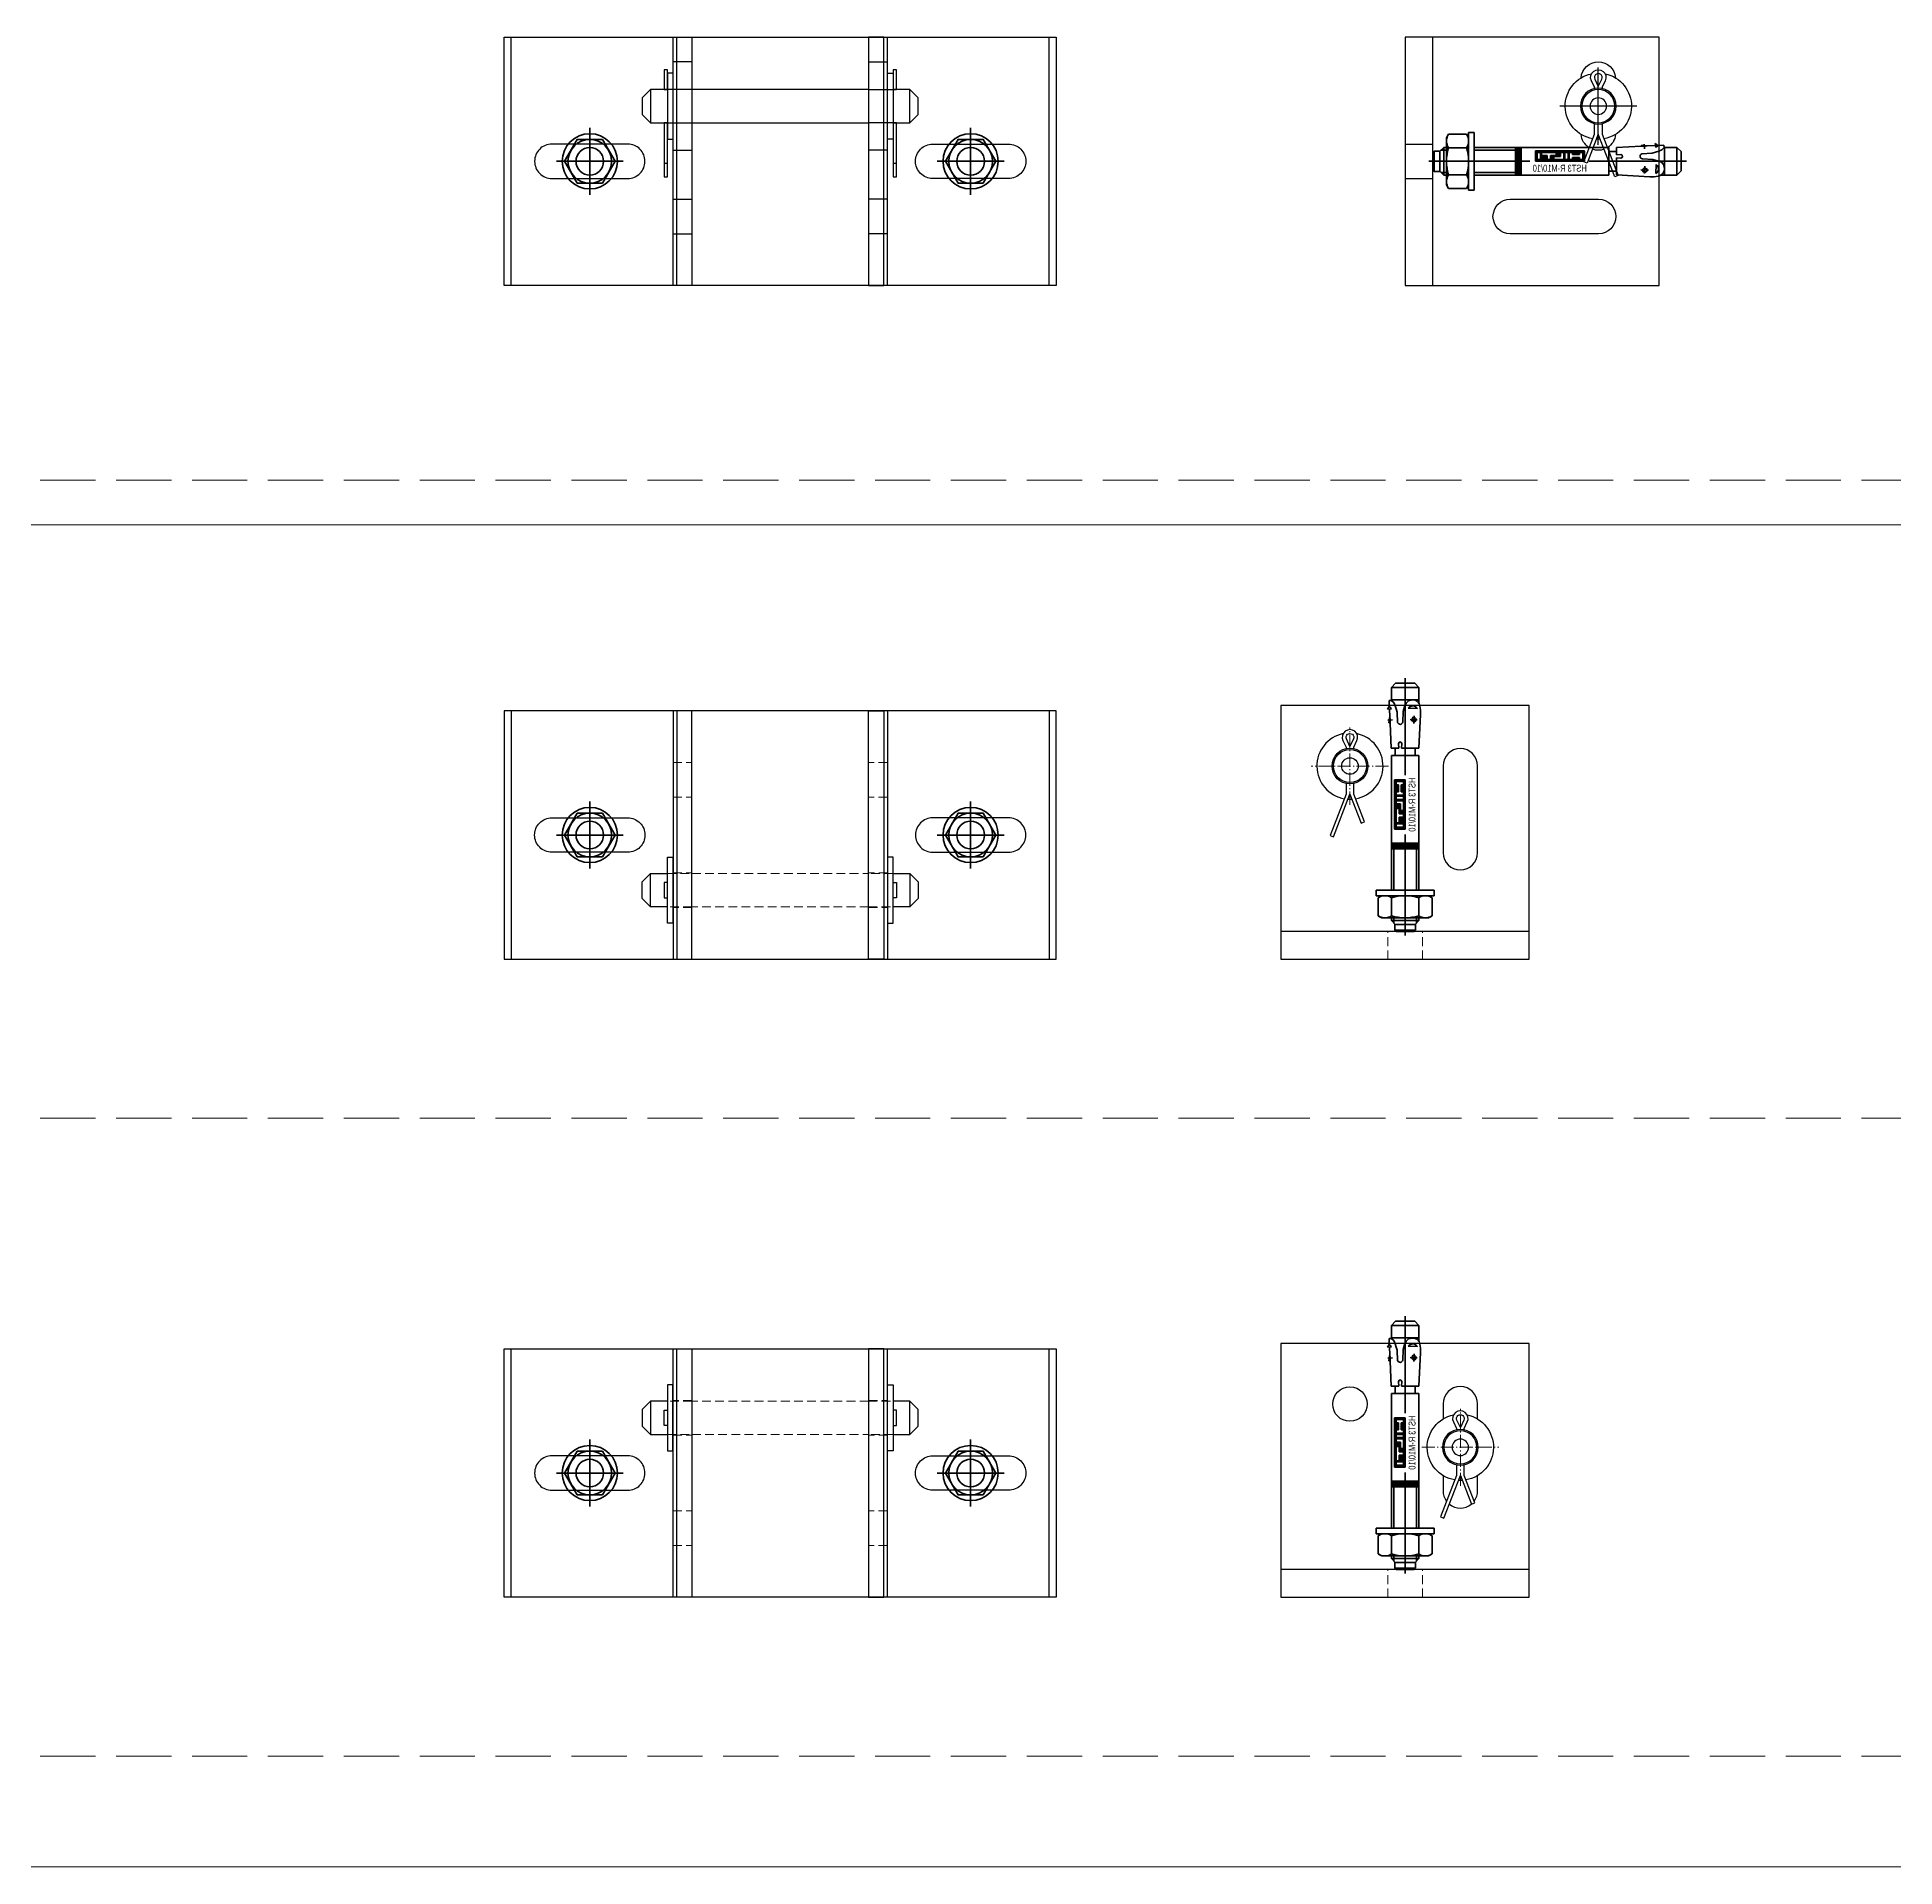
# Model space of a CAD drawing. Header units: millimetres. Extents: x -29692 to 34729, y -8412 to 43293.
# Drawn here: x -10038 to -9365, y -1694 to -1031 of the extents above; entities that cross this region are included whole.
import ezdxf
from ezdxf.enums import TextEntityAlignment as Align

# ---------------------------------------------------------------- set-up
doc = ezdxf.new("R2010")
doc.units = ezdxf.units.MM
for name, pattern in [('gen7a', [6.875, 4.75, -0.875, 0.375, -0.875]), ('HIDDEN2', [4.7625, 3.175, -1.5875]), ('JIS_02_4.0', [5.5, 4, -1.5])]:
    doc.linetypes.add(name, pattern=pattern)
for name, color, linetype, lineweight in [('_0_000_Подоснова', 9, 'Continuous', 0), ('_0_001_Профили', 150, 'Continuous', 35), ('_MB_hidden_0.09', 125, 'HIDDEN2', 9), ('_MB_okucia_0.15', 165, 'Continuous', 15), ('_MB_osie_0.09', 51, 'gen7a', 9)]:
    doc.layers.add(name, color=color, linetype=linetype, lineweight=lineweight)
doc.layers.add('_0_007_Кронштейны_01', color=30, linetype='Continuous')
doc.layers.add('_0_023 _Линия_04', color=96, linetype='JIS_02_4.0', lineweight=9, plot=False)
doc.styles.add('_DZ_3.2', font='isocpeui.ttf', dxfattribs={"height": 3.2})
doc.styles.get("Standard").update_dxf_attribs({"font": 'arial.ttf'})

# ---------------------------------------------------------------- blocks, each defined once
blk = doc.blocks.new('80002122_92мм_Ф1')
at = {"layer": '_0_007_Кронштейны_01'}
for p, q in [((2.5, 0), (2.5, 90)), ((61.15, 0), (61.15, 90)), ((138.85, 0), (138.85, 90)), ((197.5, 0), (197.5, 90)), ((68, 81), (61.15, 81)), ((132, 81), (138.85, 81)), ((61.15, 49), (68, 49)), ((138.85, 49), (132, 49)), ((61.15, 31.25), (68, 31.25)), ((138.85, 31.25), (132, 31.25)), ((61.15, 18.75), (68, 18.75)), ((138.85, 18.75), (132, 18.75))]:
    blk.add_line(p, q, dxfattribs=at)
at = {"layer": '_0_007_Кронштейны_01', "color": 110}
for p, q in [((53.03, 71), (53.03, 59)), ((68.03, 71), (59.15, 71)), ((132.03, 71), (140.9, 71)), ((147.03, 59), (147.03, 71)), ((59.15, 59), (68.03, 59)), ((140.9, 59), (132.03, 59))]:
    blk.add_line(p, q, dxfattribs=at)
at = {"layer": '_0_007_Кронштейны_01'}
for points in [[(0, 0), (0, 90), (200, 90), (200, 0)], [(62.5, 0), (62.5, 90), (68, 90), (68, 0)], [(137.5, 0), (137.5, 90), (132, 90), (132, 0)]]:
    blk.add_lwpolyline(points, close=True, dxfattribs=at)
at = {"layer": '_0_007_Кронштейны_01', "color": 110}
for points in [[(59.15, 71), (59.15, 78.21), (57.95, 78.21), (57.95, 71)], [(61.15, 53), (61.15, 77), (59.15, 77), (59.15, 53)], [(138.9, 53), (138.9, 77), (140.9, 77), (140.9, 53)], [(142.1, 71), (142.1, 78.21), (140.9, 78.21), (140.9, 71)], [(59.15, 44.35), (59.15, 59), (57.95, 59), (57.95, 44.35)], [(59.15, 39.35), (59.15, 59), (57.95, 59), (57.95, 39.35)], [(142.1, 44.35), (142.1, 59), (140.9, 59), (140.9, 44.35)], [(142.1, 39.35), (142.1, 59), (140.9, 59), (140.9, 39.35)]]:
    blk.add_lwpolyline(points, close=True, dxfattribs=at)
for points in [[(59.15, 71), (53.03, 71), (50.03, 68), (50.03, 62), (53.03, 59), (59.15, 59)], [(132.03, 71), (68.03, 71)], [(140.9, 59), (147.03, 59), (150.03, 62), (150.03, 68), (147.03, 71), (140.9, 71)], [(68.03, 59), (132.03, 59)]]:
    blk.add_lwpolyline(points, dxfattribs=at)
at = {"layer": '_0_007_Кронштейны_01'}
for points in [[(51, 45), (51, 45, 0.414214), (44.75, 51.25), (17.25, 51.25, 0.414214), (11, 45), (11, 45, 0.414214), (17.25, 38.75), (44.75, 38.75, 0.414214)], [(149, 45), (149, 45, -0.414214), (155.25, 51.25), (182.75, 51.25, -0.414214), (189, 45), (189, 45, -0.414214), (182.75, 38.75), (155.25, 38.75, -0.414214)]]:
    blk.add_lwpolyline(points, format="xyb", close=True, dxfattribs=at)
blk = doc.blocks.new('80002122_92мм_Б1')
at = {"layer": '_0_007_Кронштейны_01'}
for p, q in [((92, 90), (0, 90)), ((0, 90), (0, 0)), ((92, 0), (92, 90)), ((0, 0), (92, 0))]:
    blk.add_line(p, q, dxfattribs=at)
at = {"layer": '_0_007_Кронштейны_01', "extrusion": (0, 1, 0)}
for p, q in [((10, 0), (10, 90)), ((0, 51.25), (10, 51.25)), ((0, 38.75), (10, 38.75))]:
    blk.add_line(p, q, dxfattribs=at)
at = {"layer": '_0_007_Кронштейны_01', "color": 110}
for p, q in [((70, 51), (70, 79)), ((84, 65), (56, 65))]:
    blk.add_line(p, q, dxfattribs=at)
at = {"layer": '_0_007_Кронштейны_01'}
for points in [[(63.75, 75.25, -0.920578), (76.25, 75.25)], [(66.73, 49.93, -0.23635), (63.75, 54.76)], [(76.25, 54.76, -0.236352), (73.27, 49.93, -0.251661)], [(72.09, 49.36, -0.172155), (67.91, 49.36, -0.185298)]]:
    blk.add_lwpolyline(points, format="xyb", dxfattribs=at)
at = {"layer": '_0_007_Кронштейны_01', "color": 110}
blk.add_lwpolyline([(68.6, 71.35), (68.6, 71.82), (67.47, 74.22, -1.576034), (72.53, 74.22), (71.4, 71.82), (71.4, 71.35)], format="xyb", dxfattribs=at)
at = {"layer": '_0_007_Кронштейны_01', "color": 110, "extrusion": (0, 0, -1)}
blk.add_lwpolyline([(-71.27, 74.82, -1.576034), (-68.73, 74.82), (-70, 72.13)], format="xyb", close=True, dxfattribs=at)
at = {"layer": '_0_007_Кронштейны_01', "color": 110}
blk.add_lwpolyline([(71.4, 58.66), (71.4, 54.82), (77.15, 39.82), (75.93, 39.35), (70, 54.82), (65.99, 44.35), (64.77, 44.82), (68.6, 54.82), (68.6, 58.66)], dxfattribs=at)
at = {"layer": '_0_007_Кронштейны_01'}
blk.add_lwpolyline([(70.08, 18.75), (38.08, 18.75, -1), (38.08, 31.25), (70.08, 31.25, -1)], format="xyb", close=True, dxfattribs=at)
at = {"layer": '_0_007_Кронштейны_01', "color": 110, "extrusion": (0, 0, -1)}
for radius in [6.5, 6, 6, 3]:
    blk.add_circle((-70, 65), radius, dxfattribs=at)
for start, end in [(279.73091, 78.15659), (101.84341, 260.26909), (266.71868, 273.28132)]:
    blk.add_arc((-70, 65), 12, start, end, dxfattribs=at)
blk = doc.blocks.new('*U1012')
at = {"color": 0, "linetype": 'ByBlock', "lineweight": -2}
for p, q in [((-10, 8.5), (-9.24, 9.82)), ((-10, -8.5), (-10, 8.5)), ((-2.76, 9.82), (-9.24, 9.82)), ((-2, 8.5), (-2.76, 9.82)), ((0, 10.5), (-2, 10.5)), ((-2, -10.5), (-2, 10.5)), ((0, -10.5), (0, 10.5)), ((-16.36, 0), (20.25, 0)), ((-14.98, 3.2), (-14.48, 3.7)), ((-14.98, 3.2), (-14.98, -3.2)), ((-14.48, 3.7), (-12.38, 3.7)), ((-14.48, -3.7), (-14.48, 3.7)), ((-11, 5), (-12.38, 3.62)), ((-12.38, 3.62), (-12.38, -3.62)), ((0, 0), (-12, 0)), ((-11.92, 4.08), (-10, 4.08)), ((-11, 5), (-11, -5)), ((-10, 5), (-11, 5)), ((-2.76, 4.91), (-9.24, 4.91)), ((48.82, 5), (0, 5)), ((0, 4.08), (15.02, 4.08)), ((15.02, 4.9), (15.12, 5)), ((15.27, 5), (15.02, 4.75)), ((15.02, 4.61), (15.41, 5)), ((15.55, 5), (15.02, 4.47)), ((15.02, 4.33), (15.69, 5)), ((15.83, 5), (15.02, 4.19)), ((15.02, 4.05), (15.97, 5)), ((16.11, 5), (15.02, 3.91)), ((15.02, 3.76), (16.26, 5)), ((16.4, 5), (15.02, 3.62)), ((15.02, 3.48), (16.54, 5)), ((16.68, 5), (15.02, 3.34)), ((15.02, 3.2), (16.82, 5)), ((16.96, 5), (15.02, 3.06)), ((15.02, 5), (15.02, -5)), ((15.02, 2.92), (17.02, 4.92)), ((17.02, 4.78), (15.02, 2.78)), ((15.02, 2.63), (17.02, 4.63)), ((17.02, 4.49), (15.02, 2.49)), ((15.02, 2.35), (17.02, 4.35)), ((17.02, 4.21), (15.02, 2.21)), ((15.02, 2.07), (17.02, 4.07)), ((17.02, 3.93), (15.02, 1.93)), ((15.02, 1.79), (17.02, 3.79)), ((17.02, 3.64), (15.02, 1.64)), ((15.02, 1.5), (17.02, 3.5)), ((17.02, 3.36), (15.02, 1.36)), ((15.02, 1.22), (17.02, 3.22)), ((17.02, 3.08), (15.02, 1.08)), ((15.02, 0.94), (17.02, 2.94)), ((17.02, 2.8), (15.02, 0.8)), ((15.02, 0.65), (17.02, 2.65)), ((17.02, 2.51), (15.02, 0.51)), ((15.02, 0.37), (17.02, 2.37)), ((17.02, 2.23), (15.02, 0.23)), ((15.02, 0.09), (17.02, 2.09)), ((17.02, 1.95), (15.02, -0.05)), ((15.02, -0.19), (17.02, 1.81)), ((17.02, 1.66), (15.02, -0.34)), ((15.02, -0.48), (17.02, 1.52)), ((17.02, 1.38), (15.02, -0.62)), ((15.02, -0.76), (17.02, 1.24)), ((17.02, 1.1), (15.02, -0.9)), ((15.02, -1.04), (17.02, 0.96)), ((17.02, 0.82), (15.02, -1.18)), ((15.02, -1.33), (17.02, 0.67)), ((17.02, 0.53), (15.02, -1.47)), ((15.02, -1.61), (17.02, 0.39)), ((17.02, 0.25), (15.02, -1.75)), ((15.02, -1.89), (17.02, 0.11)), ((17.02, 5), (17.02, -5)), ((48.82, 5), (48.82, -5)), ((48.82, -3.99), (48.82, 3.99)), ((51.55, 3.6), (49.2, 3.6)), ((63.67, 5.59), (51.55, 4.96)), ((51.55, -1.28), (51.55, 4.96)), ((63.2, 3.24), (60.47, 3.1)), ((61.89, 1.78), (61.75, 4.41)), ((66.01, 1.13), (65.84, 4.48)), ((73.52, 5), (67.73, 5)), ((69.03, 5), (69.03, -5)), ((75.02, 3.5), (73.52, 5)), ((73.52, -5), (73.52, 5)), ((75.02, -3.5), (75.02, 3.5)), ((-14.48, -3.7), (-14.98, -3.2)), ((-14.48, -3.7), (-12.38, -3.7)), ((-11, -5), (-12.38, -3.62)), ((-11.92, -4.08), (-10, -4.08)), ((-10, -5), (-11, -5)), ((-2.76, -4.91), (-9.24, -4.91)), ((0, -4.08), (15.02, -4.08)), ((48.82, -5), (0, -5)), ((17.02, -0.03), (15.02, -2.03)), ((15.02, -2.17), (17.02, -0.17)), ((17.02, -0.32), (15.02, -2.32)), ((15.02, -2.46), (17.02, -0.46)), ((17.02, -0.6), (15.02, -2.6)), ((15.02, -2.74), (17.02, -0.74)), ((17.02, -0.88), (15.02, -2.88)), ((15.02, -3.02), (17.02, -1.02)), ((17.02, -1.16), (15.02, -3.16)), ((15.02, -3.31), (17.02, -1.31)), ((17.02, -1.45), (15.02, -3.45)), ((15.02, -3.59), (17.02, -1.59)), ((17.02, -1.73), (15.02, -3.73)), ((15.02, -3.87), (17.02, -1.87)), ((17.02, -2.01), (15.02, -4.01)), ((15.02, -4.15), (17.02, -2.15)), ((17.02, -2.3), (15.02, -4.3)), ((15.02, -4.44), (17.02, -2.44)), ((17.02, -2.58), (15.02, -4.58)), ((15.02, -4.72), (17.02, -2.72)), ((17.02, -2.86), (15.02, -4.86)), ((15.02, -5), (17.02, -3)), ((17.02, -3.14), (15.16, -5)), ((15.31, -5), (17.02, -3.29)), ((17.02, -3.43), (15.45, -5)), ((15.59, -5), (17.02, -3.57)), ((17.02, -3.71), (15.73, -5)), ((15.87, -5), (17.02, -3.85)), ((17.02, -3.99), (16.01, -5)), ((16.15, -5), (17.02, -4.13)), ((17.02, -4.28), (16.3, -5)), ((16.44, -5), (17.02, -4.42)), ((17.02, -4.56), (16.58, -5)), ((16.72, -5), (17.02, -4.7)), ((17.02, -4.84), (16.86, -5)), ((17, -5), (17.02, -4.98)), ((40.04, 0), (22.2, 0)), ((22.2, 0), (22.2, -3.84)), ((40.04, -3.84), (22.2, -3.84)), ((22.21, -3.84), (22.21, 0)), ((22.28, 0), (22.28, -3.84)), ((22.34, -3.84), (22.34, 0)), ((22.41, 0), (22.41, -3.84)), ((22.47, -3.84), (22.47, 0)), ((22.53, 0), (22.53, -3.84)), ((22.6, -3.84), (22.6, 0)), ((22.66, 0), (22.66, -3.84)), ((22.73, -3.84), (22.73, 0)), ((22.79, 0), (22.79, -3.84)), ((24.04, -0.64), (22.84, -0.64)), ((22.84, -0.64), (22.84, -3.2)), ((24.04, -3.2), (22.84, -3.2)), ((22.85, -0.64), (22.85, 0)), ((22.85, -3.84), (22.85, -3.2)), ((22.92, 0), (22.92, -0.64)), ((22.92, -3.2), (22.92, -3.84)), ((22.98, -0.64), (22.98, 0)), ((22.98, -3.84), (22.98, -3.2)), ((23.05, 0), (23.05, -0.64)), ((23.05, -3.2), (23.05, -3.84)), ((23.11, -0.64), (23.11, 0)), ((23.11, -3.84), (23.11, -3.2)), ((23.17, 0), (23.17, -0.64)), ((23.17, -3.2), (23.17, -3.84)), ((23.24, -0.64), (23.24, 0)), ((23.24, -3.84), (23.24, -3.2)), ((23.3, 0), (23.3, -0.64)), ((23.3, -3.2), (23.3, -3.84)), ((23.37, -0.64), (23.37, 0)), ((23.37, -3.84), (23.37, -3.2)), ((23.43, 0), (23.43, -0.64)), ((23.43, -3.2), (23.43, -3.84)), ((23.49, -0.64), (23.49, 0)), ((23.49, -3.84), (23.49, -3.2)), ((23.56, 0), (23.56, -0.64)), ((23.56, -3.2), (23.56, -3.84)), ((23.62, -0.64), (23.62, 0)), ((23.62, -3.84), (23.62, -3.2)), ((23.69, 0), (23.69, -0.64)), ((23.69, -3.2), (23.69, -3.84)), ((23.75, -0.64), (23.75, 0)), ((23.75, -3.84), (23.75, -3.2)), ((23.81, 0), (23.81, -0.64)), ((23.81, -3.2), (23.81, -3.84)), ((23.88, -0.64), (23.88, 0)), ((23.88, -3.84), (23.88, -3.2)), ((23.94, 0), (23.94, -0.64)), ((23.94, -3.2), (23.94, -3.84)), ((24.01, -0.64), (24.01, 0)), ((24.01, -3.84), (24.01, -3.2)), ((24.04, -0.64), (24.04, -3.2)), ((24.07, 0), (24.07, -3.84)), ((24.13, -3.84), (24.13, 0)), ((24.2, 0), (24.2, -3.84)), ((24.26, -3.84), (24.26, 0)), ((24.33, 0), (24.33, -3.84)), ((24.39, -3.84), (24.39, 0)), ((24.42, -2.15), (24.42, -3.2)), ((26.45, -2.15), (24.42, -2.15)), ((29.69, -3.2), (24.42, -3.2)), ((24.45, 0), (24.45, -2.15)), ((24.45, -3.2), (24.45, -3.84)), ((24.52, -2.15), (24.52, 0)), ((24.52, -3.84), (24.52, -3.2)), ((24.58, 0), (24.58, -2.15)), ((24.58, -3.2), (24.58, -3.84)), ((24.65, -2.15), (24.65, 0)), ((24.65, -3.84), (24.65, -3.2)), ((24.71, 0), (24.71, -2.15)), ((24.71, -3.2), (24.71, -3.84)), ((24.77, -2.15), (24.77, 0)), ((24.77, -3.84), (24.77, -3.2)), ((24.84, 0), (24.84, -2.15)), ((24.84, -3.2), (24.84, -3.84)), ((24.9, -2.15), (24.9, 0)), ((24.9, -3.84), (24.9, -3.2)), ((24.97, 0), (24.97, -2.15)), ((24.97, -3.2), (24.97, -3.84)), ((25.03, -2.15), (25.03, 0)), ((25.03, -3.84), (25.03, -3.2)), ((25.09, 0), (25.09, -2.15)), ((25.09, -3.2), (25.09, -3.84)), ((25.16, -2.15), (25.16, 0)), ((25.16, -3.84), (25.16, -3.2)), ((25.22, 0), (25.22, -2.15)), ((25.22, -3.2), (25.22, -3.84)), ((25.29, -2.15), (25.29, 0)), ((25.29, -3.84), (25.29, -3.2)), ((25.35, 0), (25.35, -2.15)), ((25.35, -3.2), (25.35, -3.84)), ((25.41, -2.15), (25.41, 0)), ((25.41, -3.84), (25.41, -3.2)), ((25.48, 0), (25.48, -2.15)), ((25.48, -3.2), (25.48, -3.84)), ((25.54, -2.15), (25.54, 0)), ((25.54, -3.84), (25.54, -3.2)), ((25.61, 0), (25.61, -2.15)), ((25.61, -3.2), (25.61, -3.84)), ((25.67, -2.15), (25.67, 0)), ((25.67, -3.84), (25.67, -3.2)), ((25.73, 0), (25.73, -2.15)), ((25.73, -3.2), (25.73, -3.84)), ((25.8, -2.15), (25.8, 0)), ((25.8, -3.84), (25.8, -3.2)), ((25.86, 0), (25.86, -2.15)), ((25.86, -3.2), (25.86, -3.84)), ((25.93, -2.15), (25.93, 0)), ((25.93, -3.84), (25.93, -3.2)), ((25.99, 0), (25.99, -2.15)), ((25.99, -3.2), (25.99, -3.84)), ((26.05, -2.15), (26.05, 0)), ((26.05, -3.84), (26.05, -3.2)), ((26.12, 0), (26.12, -2.15)), ((26.12, -3.2), (26.12, -3.84)), ((26.18, -2.15), (26.18, 0)), ((26.18, -3.84), (26.18, -3.2)), ((26.25, 0), (26.25, -2.15)), ((26.25, -3.2), (26.25, -3.84)), ((26.31, -2.15), (26.31, 0)), ((26.31, -3.84), (26.31, -3.2)), ((26.37, 0), (26.37, -2.15)), ((26.37, -3.2), (26.37, -3.84)), ((26.44, -2.15), (26.44, 0)), ((26.44, -3.84), (26.44, -3.2)), ((26.45, -0.64), (26.45, -2.15)), ((27.65, -0.64), (26.45, -0.64)), ((26.5, 0), (26.5, -0.64)), ((26.5, -3.2), (26.5, -3.84)), ((26.57, -0.64), (26.57, 0)), ((26.57, -3.84), (26.57, -3.2)), ((26.63, 0), (26.63, -0.64)), ((26.63, -3.2), (26.63, -3.84)), ((26.69, -0.64), (26.69, 0)), ((26.69, -3.84), (26.69, -3.2)), ((26.76, 0), (26.76, -0.64)), ((26.76, -3.2), (26.76, -3.84)), ((26.82, -0.64), (26.82, 0)), ((26.82, -3.84), (26.82, -3.2)), ((26.89, 0), (26.89, -0.64)), ((26.89, -3.2), (26.89, -3.84)), ((26.95, -0.64), (26.95, 0)), ((26.95, -3.84), (26.95, -3.2)), ((27.01, 0), (27.01, -0.64)), ((27.01, -3.2), (27.01, -3.84)), ((27.08, -0.64), (27.08, 0)), ((27.08, -3.84), (27.08, -3.2)), ((27.14, 0), (27.14, -0.64)), ((27.14, -3.2), (27.14, -3.84)), ((27.21, -0.64), (27.21, 0)), ((27.21, -3.84), (27.21, -3.2)), ((27.27, 0), (27.27, -0.64)), ((27.27, -3.2), (27.27, -3.84)), ((27.33, -0.64), (27.33, 0)), ((27.33, -3.84), (27.33, -3.2)), ((27.4, 0), (27.4, -0.64)), ((27.4, -3.2), (27.4, -3.84)), ((27.46, -0.64), (27.46, 0)), ((27.46, -3.84), (27.46, -3.2)), ((27.53, 0), (27.53, -0.64)), ((27.53, -3.2), (27.53, -3.84)), ((27.59, -0.64), (27.59, 0)), ((27.59, -3.84), (27.59, -3.2)), ((27.65, 0), (27.65, -0.64)), ((27.65, -0.64), (27.65, -2.15)), ((29.69, -2.15), (27.65, -2.15)), ((27.65, -3.2), (27.65, -3.84)), ((27.72, -2.15), (27.72, 0)), ((27.72, -3.84), (27.72, -3.2)), ((27.78, 0), (27.78, -2.15)), ((27.78, -3.2), (27.78, -3.84)), ((27.85, -2.15), (27.85, 0)), ((27.85, -3.84), (27.85, -3.2)), ((27.91, 0), (27.91, -2.15)), ((27.91, -3.2), (27.91, -3.84)), ((27.97, -2.15), (27.97, 0)), ((27.97, -3.84), (27.97, -3.2)), ((28.04, 0), (28.04, -2.15)), ((28.04, -3.2), (28.04, -3.84)), ((28.1, -2.15), (28.1, 0)), ((28.1, -3.84), (28.1, -3.2)), ((28.17, 0), (28.17, -2.15)), ((28.17, -3.2), (28.17, -3.84)), ((28.23, -2.15), (28.23, 0)), ((28.23, -3.84), (28.23, -3.2)), ((28.29, 0), (28.29, -2.15)), ((28.29, -3.2), (28.29, -3.84)), ((28.36, -2.15), (28.36, 0)), ((28.36, -3.84), (28.36, -3.2)), ((28.42, 0), (28.42, -2.15)), ((28.42, -3.2), (28.42, -3.84)), ((28.49, -2.15), (28.49, 0)), ((28.49, -3.84), (28.49, -3.2)), ((28.55, 0), (28.55, -2.15)), ((28.55, -3.2), (28.55, -3.84)), ((28.61, -2.15), (28.61, 0)), ((28.61, -3.84), (28.61, -3.2)), ((28.68, 0), (28.68, -2.15)), ((28.68, -3.2), (28.68, -3.84)), ((28.74, -2.15), (28.74, 0)), ((28.74, -3.84), (28.74, -3.2)), ((28.81, 0), (28.81, -2.15)), ((28.81, -3.2), (28.81, -3.84)), ((28.86, -0.64), (28.86, -1.69)), ((32.47, -0.64), (28.86, -0.64)), ((28.86, -1.69), (31.27, -1.69)), ((28.87, -0.64), (28.87, 0)), ((28.87, -2.15), (28.87, -1.69)), ((28.87, -3.84), (28.87, -3.2)), ((28.93, 0), (28.93, -0.64)), ((28.93, -1.69), (28.93, -2.15)), ((28.93, -3.2), (28.93, -3.84)), ((29, -0.64), (29, 0)), ((29, -2.15), (29, -1.69)), ((29, -3.84), (29, -3.2)), ((29.06, 0), (29.06, -0.64)), ((29.06, -1.69), (29.06, -2.15)), ((29.06, -3.2), (29.06, -3.84)), ((29.13, -0.64), (29.13, 0)), ((29.13, -2.15), (29.13, -1.69)), ((29.13, -3.84), (29.13, -3.2)), ((29.19, 0), (29.19, -0.64)), ((29.19, -1.69), (29.19, -2.15)), ((29.19, -3.2), (29.19, -3.84)), ((29.25, -0.64), (29.25, 0)), ((29.25, -2.15), (29.25, -1.69)), ((29.25, -3.84), (29.25, -3.2)), ((29.32, 0), (29.32, -0.64)), ((29.32, -1.69), (29.32, -2.15)), ((29.32, -3.2), (29.32, -3.84)), ((29.38, -0.64), (29.38, 0)), ((29.38, -2.15), (29.38, -1.69)), ((29.38, -3.84), (29.38, -3.2)), ((29.45, 0), (29.45, -0.64)), ((29.45, -1.69), (29.45, -2.15)), ((29.45, -3.2), (29.45, -3.84)), ((29.51, -0.64), (29.51, 0)), ((29.51, -2.15), (29.51, -1.69)), ((29.51, -3.84), (29.51, -3.2)), ((29.57, 0), (29.57, -0.64)), ((29.57, -1.69), (29.57, -2.15)), ((29.57, -3.2), (29.57, -3.84)), ((29.64, -0.64), (29.64, 0)), ((29.64, -2.15), (29.64, -1.69)), ((29.64, -3.84), (29.64, -3.2)), ((29.69, -2.15), (29.69, -3.2)), ((29.7, 0), (29.7, -0.64)), ((29.7, -1.69), (29.7, -3.84)), ((29.77, -0.64), (29.77, 0)), ((29.77, -3.84), (29.77, -1.69)), ((29.83, 0), (29.83, -0.64)), ((29.83, -1.69), (29.83, -3.84)), ((29.89, -0.64), (29.89, 0)), ((29.89, -3.84), (29.89, -1.69)), ((29.96, 0), (29.96, -0.64)), ((29.96, -1.69), (29.96, -3.84)), ((30.02, -0.64), (30.02, 0)), ((30.02, -3.84), (30.02, -1.69)), ((30.09, 0), (30.09, -0.64)), ((30.09, -1.69), (30.09, -3.84)), ((30.15, -0.64), (30.15, 0)), ((30.15, -3.84), (30.15, -1.69)), ((30.21, 0), (30.21, -0.64)), ((30.21, -1.69), (30.21, -3.84)), ((30.28, -0.64), (30.28, 0)), ((30.28, -3.84), (30.28, -1.69)), ((30.34, 0), (30.34, -0.64)), ((30.34, -1.69), (30.34, -3.84)), ((30.41, -0.64), (30.41, 0)), ((30.41, -3.84), (30.41, -1.69)), ((30.47, 0), (30.47, -0.64)), ((30.47, -1.69), (30.47, -3.84)), ((30.53, -0.64), (30.53, 0)), ((30.53, -3.84), (30.53, -1.69)), ((30.6, 0), (30.6, -0.64)), ((30.6, -1.69), (30.6, -3.84)), ((30.66, -0.64), (30.66, 0)), ((30.66, -3.84), (30.66, -1.69)), ((30.73, 0), (30.73, -0.64)), ((30.73, -1.69), (30.73, -3.84)), ((30.79, -0.64), (30.79, 0)), ((30.79, -3.84), (30.79, -1.69)), ((30.85, 0), (30.85, -0.64)), ((30.85, -1.69), (30.85, -3.84)), ((30.92, -0.64), (30.92, 0)), ((30.92, -3.84), (30.92, -1.69)), ((30.98, 0), (30.98, -0.64)), ((30.98, -1.69), (30.98, -3.84)), ((31.05, -0.64), (31.05, 0)), ((31.05, -3.84), (31.05, -1.69)), ((31.11, 0), (31.11, -0.64)), ((31.11, -1.69), (31.11, -3.84)), ((31.17, -0.64), (31.17, 0)), ((31.17, -3.84), (31.17, -1.69)), ((31.24, 0), (31.24, -0.64)), ((31.24, -1.69), (31.24, -3.84)), ((31.27, -1.69), (31.27, -3.2)), ((32.47, -3.2), (31.27, -3.2)), ((31.3, -0.64), (31.3, 0)), ((31.3, -3.84), (31.3, -3.2)), ((31.37, 0), (31.37, -0.64)), ((31.37, -3.2), (31.37, -3.84)), ((31.43, -0.64), (31.43, 0)), ((31.43, -3.84), (31.43, -3.2)), ((31.49, 0), (31.49, -0.64)), ((31.49, -3.2), (31.49, -3.84)), ((31.56, -0.64), (31.56, 0)), ((31.56, -3.84), (31.56, -3.2)), ((31.62, 0), (31.62, -0.64)), ((31.62, -3.2), (31.62, -3.84)), ((31.69, -0.64), (31.69, 0)), ((31.69, -3.84), (31.69, -3.2)), ((31.75, 0), (31.75, -0.64)), ((31.75, -3.2), (31.75, -3.84)), ((31.81, -0.64), (31.81, 0)), ((31.81, -3.84), (31.81, -3.2)), ((31.88, 0), (31.88, -0.64)), ((31.88, -3.2), (31.88, -3.84)), ((31.94, -0.64), (31.94, 0)), ((31.94, -3.84), (31.94, -3.2)), ((32.01, 0), (32.01, -0.64)), ((32.01, -3.2), (32.01, -3.84)), ((32.07, -0.64), (32.07, 0)), ((32.07, -3.84), (32.07, -3.2)), ((32.13, 0), (32.13, -0.64)), ((32.13, -3.2), (32.13, -3.84)), ((32.2, -0.64), (32.2, 0)), ((32.2, -3.84), (32.2, -3.2)), ((32.26, 0), (32.26, -0.64)), ((32.26, -3.2), (32.26, -3.84)), ((32.33, -0.64), (32.33, 0)), ((32.33, -3.84), (32.33, -3.2)), ((32.39, 0), (32.39, -0.64)), ((32.39, -3.2), (32.39, -3.84)), ((32.45, -0.64), (32.45, 0)), ((32.45, -3.84), (32.45, -3.2)), ((32.47, -0.64), (32.47, -3.2)), ((32.52, 0), (32.52, -3.84)), ((32.58, -3.84), (32.58, 0)), ((32.65, 0), (32.65, -3.84)), ((32.71, -3.84), (32.71, 0)), ((32.77, 0), (32.77, -3.84)), ((32.84, -3.84), (32.84, 0)), ((32.85, -0.64), (32.85, -3.2)), ((34.05, -0.64), (32.85, -0.64)), ((34.05, -3.2), (32.85, -3.2)), ((32.9, 0), (32.9, -0.64)), ((32.9, -3.2), (32.9, -3.84)), ((32.97, -0.64), (32.97, 0)), ((32.97, -3.84), (32.97, -3.2)), ((33.03, 0), (33.03, -0.64)), ((33.03, -3.2), (33.03, -3.84)), ((33.09, -0.64), (33.09, 0)), ((33.09, -3.84), (33.09, -3.2)), ((33.16, 0), (33.16, -0.64)), ((33.16, -3.2), (33.16, -3.84)), ((33.22, -0.64), (33.22, 0)), ((33.22, -3.84), (33.22, -3.2)), ((33.29, 0), (33.29, -0.64)), ((33.29, -3.2), (33.29, -3.84)), ((33.35, -0.64), (33.35, 0)), ((33.35, -3.84), (33.35, -3.2)), ((33.41, 0), (33.41, -0.64)), ((33.41, -3.2), (33.41, -3.84)), ((33.48, -0.64), (33.48, 0)), ((33.48, -3.84), (33.48, -3.2)), ((33.54, 0), (33.54, -0.64)), ((33.54, -3.2), (33.54, -3.84)), ((33.61, -0.64), (33.61, 0)), ((33.61, -3.84), (33.61, -3.2)), ((33.67, 0), (33.67, -0.64)), ((33.67, -3.2), (33.67, -3.84)), ((33.73, -0.64), (33.73, 0)), ((33.73, -3.84), (33.73, -3.2)), ((33.8, 0), (33.8, -0.64)), ((33.8, -3.2), (33.8, -3.84)), ((33.86, -0.64), (33.86, 0)), ((33.86, -3.84), (33.86, -3.2)), ((33.93, 0), (33.93, -0.64)), ((33.93, -3.2), (33.93, -3.84)), ((33.99, -0.64), (33.99, 0)), ((33.99, -3.84), (33.99, -3.2)), ((34.05, 0), (34.05, -0.64)), ((34.05, -0.64), (34.05, -3.2)), ((34.05, -3.2), (34.05, -3.84)), ((34.12, -3.84), (34.12, 0)), ((34.18, 0), (34.18, -3.84)), ((34.25, -3.84), (34.25, 0)), ((34.31, 0), (34.31, -3.84)), ((34.37, -3.84), (34.37, 0)), ((34.43, -0.64), (34.43, -3.2)), ((35.64, -0.64), (34.43, -0.64)), ((35.64, -3.2), (34.43, -3.2)), ((34.44, 0), (34.44, -0.64)), ((34.44, -3.2), (34.44, -3.84)), ((34.5, -0.64), (34.5, 0)), ((34.5, -3.84), (34.5, -3.2)), ((34.57, 0), (34.57, -0.64)), ((34.57, -3.2), (34.57, -3.84)), ((34.63, -0.64), (34.63, 0)), ((34.63, -3.84), (34.63, -3.2)), ((34.69, 0), (34.69, -0.64)), ((34.69, -3.2), (34.69, -3.84)), ((34.76, -0.64), (34.76, 0)), ((34.76, -3.84), (34.76, -3.2)), ((34.82, 0), (34.82, -0.64)), ((34.82, -3.2), (34.82, -3.84)), ((34.89, -0.64), (34.89, 0)), ((34.89, -3.84), (34.89, -3.2)), ((34.95, 0), (34.95, -0.64)), ((34.95, -3.2), (34.95, -3.84)), ((35.01, -0.64), (35.01, 0)), ((35.01, -3.84), (35.01, -3.2)), ((35.08, 0), (35.08, -0.64)), ((35.08, -3.2), (35.08, -3.84)), ((35.14, -0.64), (35.14, 0)), ((35.14, -3.84), (35.14, -3.2)), ((35.21, 0), (35.21, -0.64)), ((35.21, -3.2), (35.21, -3.84)), ((35.27, -0.64), (35.27, 0)), ((35.27, -3.84), (35.27, -3.2)), ((35.33, 0), (35.33, -0.64)), ((35.33, -3.2), (35.33, -3.84)), ((35.4, -0.64), (35.4, 0)), ((35.4, -3.84), (35.4, -3.2)), ((35.46, 0), (35.46, -0.64)), ((35.46, -3.2), (35.46, -3.84)), ((35.53, -0.64), (35.53, 0)), ((35.53, -3.84), (35.53, -3.2)), ((35.59, 0), (35.59, -0.64)), ((35.59, -3.2), (35.59, -3.84)), ((35.64, -1.39), (35.64, -0.64)), ((38.2, -1.39), (35.64, -1.39)), ((35.64, -2.45), (35.64, -3.2)), ((38.2, -2.45), (35.64, -2.45)), ((35.65, -1.39), (35.65, 0)), ((35.65, -3.84), (35.65, -2.45)), ((35.72, 0), (35.72, -1.39)), ((35.72, -2.45), (35.72, -3.84)), ((35.78, -1.39), (35.78, 0)), ((35.78, -3.84), (35.78, -2.45)), ((35.85, 0), (35.85, -1.39)), ((35.85, -2.45), (35.85, -3.84)), ((35.91, -1.39), (35.91, 0)), ((35.91, -3.84), (35.91, -2.45)), ((35.97, 0), (35.97, -1.39)), ((35.97, -2.45), (35.97, -3.84)), ((36.04, -1.39), (36.04, 0)), ((36.04, -3.84), (36.04, -2.45)), ((36.1, 0), (36.1, -1.39)), ((36.1, -2.45), (36.1, -3.84)), ((36.17, -1.39), (36.17, 0)), ((36.17, -3.84), (36.17, -2.45)), ((36.23, 0), (36.23, -1.39)), ((36.23, -2.45), (36.23, -3.84)), ((36.29, -1.39), (36.29, 0)), ((36.29, -3.84), (36.29, -2.45)), ((36.36, 0), (36.36, -1.39)), ((36.36, -2.45), (36.36, -3.84)), ((36.42, -1.39), (36.42, 0)), ((36.42, -3.84), (36.42, -2.45)), ((36.49, 0), (36.49, -1.39)), ((36.49, -2.45), (36.49, -3.84)), ((36.55, -1.39), (36.55, 0)), ((36.55, -3.84), (36.55, -2.45)), ((36.61, 0), (36.61, -1.39)), ((36.61, -2.45), (36.61, -3.84)), ((36.68, -1.39), (36.68, 0)), ((36.68, -3.84), (36.68, -2.45)), ((36.74, 0), (36.74, -1.39)), ((36.74, -2.45), (36.74, -3.84)), ((36.81, -1.39), (36.81, 0)), ((36.81, -3.84), (36.81, -2.45)), ((36.87, 0), (36.87, -1.39)), ((36.87, -2.45), (36.87, -3.84)), ((36.93, -1.39), (36.93, 0)), ((36.93, -3.84), (36.93, -2.45)), ((37, 0), (37, -1.39)), ((37, -2.45), (37, -3.84)), ((37.06, -1.39), (37.06, 0)), ((37.06, -3.84), (37.06, -2.45)), ((37.13, 0), (37.13, -1.39)), ((37.13, -2.45), (37.13, -3.84)), ((37.19, -1.39), (37.19, 0)), ((37.19, -3.84), (37.19, -2.45)), ((37.25, 0), (37.25, -1.39)), ((37.25, -2.45), (37.25, -3.84)), ((37.32, -1.39), (37.32, 0)), ((37.32, -3.84), (37.32, -2.45)), ((37.38, 0), (37.38, -1.39)), ((37.38, -2.45), (37.38, -3.84)), ((37.45, -1.39), (37.45, 0)), ((37.45, -3.84), (37.45, -2.45)), ((37.51, 0), (37.51, -1.39)), ((37.51, -2.45), (37.51, -3.84)), ((37.57, -1.39), (37.57, 0)), ((37.57, -3.84), (37.57, -2.45)), ((37.64, 0), (37.64, -1.39)), ((37.64, -2.45), (37.64, -3.84)), ((37.7, -1.39), (37.7, 0)), ((37.7, -3.84), (37.7, -2.45)), ((37.77, 0), (37.77, -1.39)), ((37.77, -2.45), (37.77, -3.84)), ((37.83, -1.39), (37.83, 0)), ((37.83, -3.84), (37.83, -2.45)), ((37.89, 0), (37.89, -1.39)), ((37.89, -2.45), (37.89, -3.84)), ((37.96, -1.39), (37.96, 0)), ((37.96, -3.84), (37.96, -2.45)), ((38.02, 0), (38.02, -1.39)), ((38.02, -2.45), (38.02, -3.84)), ((38.09, -1.39), (38.09, 0)), ((38.09, -3.84), (38.09, -2.45)), ((38.15, 0), (38.15, -1.39)), ((38.15, -2.45), (38.15, -3.84)), ((38.2, -0.64), (38.2, -1.39)), ((39.4, -0.64), (38.2, -0.64)), ((38.2, -2.45), (38.2, -3.2)), ((39.4, -3.2), (38.2, -3.2)), ((38.21, -0.64), (38.21, 0)), ((38.21, -3.84), (38.21, -3.2)), ((38.28, 0), (38.28, -0.64)), ((38.28, -3.2), (38.28, -3.84)), ((38.34, -0.64), (38.34, 0)), ((38.34, -3.84), (38.34, -3.2)), ((38.41, 0), (38.41, -0.64)), ((38.41, -3.2), (38.41, -3.84)), ((38.47, -0.64), (38.47, 0)), ((38.47, -3.84), (38.47, -3.2)), ((38.53, 0), (38.53, -0.64)), ((38.53, -3.2), (38.53, -3.84)), ((38.6, -0.64), (38.6, 0)), ((38.6, -3.84), (38.6, -3.2)), ((38.66, 0), (38.66, -0.64)), ((38.66, -3.2), (38.66, -3.84)), ((38.73, -0.64), (38.73, 0)), ((38.73, -3.84), (38.73, -3.2)), ((38.79, 0), (38.79, -0.64)), ((38.79, -3.2), (38.79, -3.84)), ((38.85, -0.64), (38.85, 0)), ((38.85, -3.84), (38.85, -3.2)), ((38.92, 0), (38.92, -0.64)), ((38.92, -3.2), (38.92, -3.84)), ((38.98, -0.64), (38.98, 0)), ((38.98, -3.84), (38.98, -3.2)), ((39.05, 0), (39.05, -0.64)), ((39.05, -3.2), (39.05, -3.84)), ((39.11, -0.64), (39.11, 0)), ((39.11, -3.84), (39.11, -3.2)), ((39.17, 0), (39.17, -0.64)), ((39.17, -3.2), (39.17, -3.84)), ((39.24, -0.64), (39.24, 0)), ((39.24, -3.84), (39.24, -3.2)), ((39.3, 0), (39.3, -0.64)), ((39.3, -3.2), (39.3, -3.84)), ((39.37, -0.64), (39.37, 0)), ((39.37, -3.84), (39.37, -3.2)), ((39.4, -0.64), (39.4, -3.2)), ((39.43, 0), (39.43, -3.84)), ((39.49, -3.84), (39.49, 0)), ((39.56, 0), (39.56, -3.84)), ((39.62, -3.84), (39.62, 0)), ((39.69, 0), (39.69, -3.84)), ((39.75, -3.84), (39.75, 0)), ((39.81, 0), (39.81, -3.84)), ((39.88, -3.84), (39.88, 0)), ((39.94, 0), (39.94, -3.84)), ((40.01, -3.84), (40.01, 0)), ((40.04, 0), (40.04, -3.84)), ((41.68, 0), (76.93, 0)), ((73.97, 0), (48.97, 0)), ((51.55, -3.6), (49.2, -3.6)), ((53.23, -1.19), (51.55, -1.28)), ((53.23, -2.41), (51.55, -2.33)), ((51.55, -2.33), (51.55, -5.03)), ((60.57, -5.47), (51.55, -5.05)), ((60.69, -5.58), (60.73, -5.88)), ((62.63, -5.64), (60.73, -5.88)), ((64.55, -2.92), (60.79, -2.72)), ((64.8, -0.68), (60.98, -0.88)), ((61.73, -4.57), (61.66, -6.23)), ((65.73, -5.71), (62.75, -5.57)), ((65.65, -6.41), (65.81, -4.96)), ((66.64, -5.75), (65.65, -6.41)), ((68.79, -5.85), (66.64, -5.75)), ((68.83, -5.03), (68.79, -5.85)), ((73.52, -5), (68.81, -5)), ((73.52, -5), (75.02, -3.5)), ((-10, -8.5), (-9.24, -9.82)), ((-2.76, -9.82), (-9.24, -9.82)), ((-2, -8.5), (-2.76, -9.82)), ((0, -10.5), (-2, -10.5))]:
    blk.add_line(p, q, dxfattribs=at)
blk.add_lwpolyline([(60.87, 3.12), (61.64, 2.36), (62.62, 2.76), (62.71, 3.43), (62.12, 3.94), (61.25, 3.81)], close=True, dxfattribs=at)
for points in [[(68.96, 2.64), (68.69, 1.2), (67.86, 0.31), (66.46, -0.2), (65.62, -0.44), (64.8, -0.68)], [(66.78, 5.37), (67.66, 5.04), (68.4, 4.42), (68.84, 3.58), (68.96, 2.64)], [(68.83, -5.03), (68.03, -4.14), (66.9, -3.65), (65.7, -3.28), (64.55, -2.92)]]:
    blk.add_lwpolyline(points, dxfattribs=at)
for centre, radius, start, end in [((-5.66, 7.36), 4.34, 145.56153, 214.43847), ((-6.34, 7.36), 4.34, 325.56153, 34.43847), ((6.22, 0), 16.22, 162.38303, 197.61697), ((-18.22, 0), 16.22, 342.38303, 17.61697), ((49.2, 3.99), 0.383, 180, 270), ((64.33, -6.89), 12.5, 78.70072, 92.99999), ((64.75, 2.74), 2.05, 308.03305, 57.96695), ((-5.66, -7.36), 4.34, 145.56153, 214.43847), ((-6.34, -7.36), 4.34, 325.56153, 34.43847), ((49.2, -3.99), 0.383, 90, 180), ((53.14, -1.8), 0.618, 278.59794, 81.40206), ((61.08, -1.82), 0.945, 96.12525, 252.14817), ((60.57, -5.59), 0.126, 7.35017, 87.35017), ((61.36, -11.79), 6.36, 78.4927, 96.20763), ((62.74, -5.69), 0.126, 87.35017, 154.09014), ((62.81, -9), 5.03, 40.26306, 53.35074)]:
    blk.add_arc(centre, radius, start, end, dxfattribs=at)
at = {"color": 0, "linetype": 'ByBlock', "lineweight": -2, "width": 0.746789}
blk.add_text('HST3 R-M10/10', height=2.5, rotation=180, dxfattribs=at).set_placement((31.04, 3.75), align=Align.CENTER)
at = {"color": 0, "linetype": 'ByBlock', "lineweight": -2, "style": '_DZ_3.2', "flags": 9}
blk.add_attdef('BNAME', (15.02, 1.22), '', height=3.2, rotation=180, dxfattribs=at)
blk = doc.blocks.new('*U1013')
at = {"color": 0, "linetype": 'ByBlock', "lineweight": -2}
for p, q in [((0, 12.1), (0, -12.1)), ((12.1, 0), (-12.1, 0))]:
    blk.add_line(p, q, dxfattribs=at)
blk.add_lwpolyline([(4.57, -7.92), (9.14, 0), (4.57, 7.92), (-4.57, 7.92), (-9.14, 0), (-4.57, -7.92)], close=True, dxfattribs=at)
for radius in [10, 7.92, 5]:
    blk.add_circle((0, 0), radius, dxfattribs=at)
blk = doc.blocks.new('-80002123_side')
for p, q in [((-45, 0), (-45, 92)), ((-45, 92), (45, 92)), ((45, 92), (45, 0)), ((45, 0), (-45, 0))]:
    blk.add_line(p, q)
at = {"extrusion": (1, -1.83697e-16, 0)}
blk.add_line((-45, 10), (45, 10), dxfattribs=at)
blk.add_lwpolyline([(18.6, 76.35), (18.6, 76.81), (17.47, 79.22, -1.576034), (22.53, 79.22), (21.4, 76.81), (21.4, 76.35)], format="xyb")
at = {"extrusion": (0, 0, -1)}
blk.add_lwpolyline([(-21.27, 79.81, -1.576034), (-18.73, 79.81), (-20, 77.12)], format="xyb", close=True, dxfattribs=at)
blk.add_lwpolyline([(-13.75, 70.08), (-13.75, 38.58, -1), (-26.25, 38.58), (-26.25, 70.08, -1)], format="xyb", close=True)
blk.add_lwpolyline([(21.4, 63.65), (21.4, 59.81), (27.15, 44.81), (25.93, 44.34), (20, 59.81), (15.99, 49.34), (14.77, 49.81), (18.6, 59.81), (18.6, 63.65)])
for radius in [6.5, 6, 6, 3]:
    blk.add_circle((-20, 70), radius, dxfattribs=at)
for start, end in [(279.73091, 78.15659), (101.84341, 260.26909), (266.71868, 273.28132)]:
    blk.add_arc((-20, 70), 12, start, end, dxfattribs=at)
at = {"layer": '_MB_hidden_0.09', "extrusion": (1, -1.83697e-16, 0)}
for p, q in [((-6.25, 0), (-6.25, 10)), ((6.25, 0), (6.25, 10))]:
    blk.add_line(p, q, dxfattribs=at)
at = {"layer": '_MB_osie_0.09'}
for p, q in [((20, 56), (20, 84)), ((6, 70), (34, 70))]:
    blk.add_line(p, q, dxfattribs=at)
blk = doc.blocks.new('*U784')
at = {"layer": '_0_007_Кронштейны_01', "xscale": -1}
blk.add_blockref('-80002123_side', (0, 0), dxfattribs=at)
blk = doc.blocks.new('-80002123_top')
for p, q in [((-97.5, 90), (-97.5, 0)), ((-38.85, 90), (-38.85, 0)), ((38.85, 90), (38.85, 0)), ((97.5, 90), (97.5, 0)), ((-47, 19), (-47, 31)), ((47, 31), (47, 19))]:
    blk.add_line(p, q)
for points in [[(-100, 90), (-100, 0), (100, 0), (100, 90)], [(-37.5, 90), (-37.5, 0), (-32, 0), (-32, 90)], [(37.5, 90), (37.5, 0), (32, 0), (32, 90)], [(-38.88, 37), (-38.88, 13), (-40.88, 13), (-40.88, 37)], [(38.88, 37), (38.88, 13), (40.88, 13), (40.88, 37)], [(-40.88, 22.2), (-40.88, 27.8), (-42.08, 27.8), (-42.08, 22.2)], [(40.88, 22.2), (40.88, 27.8), (42.08, 27.8), (42.08, 22.2)]]:
    blk.add_lwpolyline(points, close=True)
for points in [[(-49, 45), (-49, 45, -0.414214), (-55.25, 38.75), (-82.75, 38.75, -0.414214), (-89, 45), (-89, 45, -0.414214), (-82.75, 51.25), (-55.25, 51.25, -0.414214)], [(49, 45), (49, 45, 0.414214), (55.25, 38.75), (82.75, 38.75, 0.414214), (89, 45), (89, 45, 0.414214), (82.75, 51.25), (55.25, 51.25, 0.414214)]]:
    blk.add_lwpolyline(points, format="xyb", close=True)
for points in [[(-40.88, 19), (-47, 19), (-50, 22), (-50, 28), (-47, 31), (-40.88, 31)], [(40.88, 31), (47, 31), (50, 28), (50, 22), (47, 19), (40.88, 19)]]:
    blk.add_lwpolyline(points)
at = {"layer": '_MB_hidden_0.09'}
for p, q in [((-38.85, 71.25), (-32, 71.25)), ((38.85, 71.25), (32, 71.25)), ((-38.85, 58.75), (-32, 58.75)), ((38.85, 58.75), (32, 58.75)), ((-40.88, 31), (-32, 31)), ((-38.85, 31.25), (-32, 31.25)), ((40.88, 31), (32, 31)), ((38.88, 31.25), (32.03, 31.25)), ((-32, 19), (-40.88, 19)), ((-32, 18.75), (-38.85, 18.75)), ((32, 19), (40.88, 19)), ((32.03, 18.75), (38.88, 18.75))]:
    blk.add_line(p, q, dxfattribs=at)
for points in [[(-32, 31), (32, 31)], [(32, 19), (-32, 19)]]:
    blk.add_lwpolyline(points, dxfattribs=at)
blk = doc.blocks.new('*U786')
at = {"layer": '_0_007_Кронштейны_01'}
blk.add_blockref('-80002123_top', (0, 0), dxfattribs=at)
blk = doc.blocks.new('-80002124_side')
for p, q in [((-45, 92), (-45, 0)), ((45, 92), (-45, 92)), ((45, 0), (45, 92)), ((-45, 0), (45, 0))]:
    blk.add_line(p, q)
at = {"extrusion": (-1, -6.12323e-17, 0)}
blk.add_line((45, 10), (-45, 10), dxfattribs=at)
for points in [[(26.25, 64.58), (26.25, 70.08, 1), (13.75, 70.08), (13.75, 64.58)], [(21.4, 60.68), (21.4, 61.15), (22.53, 63.55, 1.576034), (17.47, 63.55), (18.6, 61.15), (18.6, 60.68)], [(13.75, 44.09), (13.75, 38.58, 0.163734), (15.02, 34.81, 0.163734)], [(24.98, 34.81, 0.163734), (26.25, 38.58), (26.25, 44.09)], [(16.02, 33.76, 0.359326), (23.98, 33.76, 0.359326)]]:
    blk.add_lwpolyline(points, format="xyb")
at = {"extrusion": (0, 0, -1)}
blk.add_lwpolyline([(-18.73, 64.15, 1.576034), (-21.27, 64.15), (-20, 61.46)], format="xyb", close=True, dxfattribs=at)
blk.add_lwpolyline([(18.6, 47.99), (18.6, 44.15), (12.85, 29.15), (14.07, 28.68), (20, 44.15), (24.01, 33.68), (25.23, 34.15), (21.4, 44.15), (21.4, 47.99)])
blk.add_circle((-20, 70), 6.25)
for radius in [6.5, 6, 6, 3]:
    blk.add_circle((-20, 54.33), radius, dxfattribs=at)
for start, end in [(279.73091, 78.15659), (101.84341, 260.26909), (266.71868, 273.28132)]:
    blk.add_arc((-20, 54.33), 12, start, end, dxfattribs=at)
at = {"layer": '_MB_hidden_0.09', "extrusion": (-1, -6.12323e-17, 0)}
for p, q in [((-6.25, 0), (-6.25, 10)), ((6.25, 0), (6.25, 10))]:
    blk.add_line(p, q, dxfattribs=at)
at = {"layer": '_MB_osie_0.09'}
for p, q in [((20, 40.33), (20, 68.33)), ((6, 54.33), (34, 54.33))]:
    blk.add_line(p, q, dxfattribs=at)
blk = doc.blocks.new('*U785')
at = {"layer": '_0_007_Кронштейны_01'}
blk.add_blockref('-80002124_side', (0, 0), dxfattribs=at)
blk = doc.blocks.new('-80002124_top')
for p, q in [((38.85, -90), (38.85, 0)), ((97.5, -90), (97.5, 0)), ((-97.5, -90), (-97.5, 0)), ((-38.85, -90), (-38.85, 0)), ((-47, -19), (-47, -31)), ((47, -31), (47, -19))]:
    blk.add_line(p, q)
for points in [[(-100, -90), (-100, 0), (100, 0), (100, -90)], [(37.5, -90), (37.5, 0), (32, 0), (32, -90)], [(-37.5, -90), (-37.5, 0), (-32, 0), (-32, -90)], [(-38.88, -37), (-38.88, -13), (-40.88, -13), (-40.88, -37)], [(38.88, -37), (38.88, -13), (40.88, -13), (40.88, -37)], [(-40.88, -22.2), (-40.88, -27.8), (-42.08, -27.8), (-42.08, -22.2)], [(40.88, -22.2), (40.88, -27.8), (42.08, -27.8), (42.08, -22.2)]]:
    blk.add_lwpolyline(points, close=True)
for points in [[(-40.88, -19), (-47, -19), (-50, -22), (-50, -28), (-47, -31), (-40.88, -31)], [(40.88, -31), (47, -31), (50, -28), (50, -22), (47, -19), (40.88, -19)]]:
    blk.add_lwpolyline(points)
for points in [[(-49, -45), (-49, -45, 0.414214), (-55.25, -38.75), (-82.75, -38.75, 0.414214), (-89, -45), (-89, -45, 0.414214), (-82.75, -51.25), (-55.25, -51.25, 0.414214)], [(49, -45), (49, -45, -0.414214), (55.25, -38.75), (82.75, -38.75, -0.414214), (89, -45), (89, -45, -0.414214), (82.75, -51.25), (55.25, -51.25, -0.414214)]]:
    blk.add_lwpolyline(points, format="xyb", close=True)
at = {"layer": '_MB_hidden_0.09'}
for p, q in [((-32, -19), (-40.88, -19)), ((-32, -18.75), (-38.85, -18.75)), ((32, -19), (40.88, -19)), ((32.03, -18.75), (38.88, -18.75)), ((-40.88, -31), (-32, -31)), ((-38.85, -31.25), (-32, -31.25)), ((40.88, -31), (32, -31)), ((38.88, -31.25), (32.03, -31.25)), ((-38.85, -58.75), (-32, -58.75)), ((38.85, -58.75), (32, -58.75)), ((-38.85, -71.25), (-32, -71.25)), ((38.85, -71.25), (32, -71.25))]:
    blk.add_line(p, q, dxfattribs=at)
for points in [[(32, -19), (-32, -19)], [(-32, -31), (32, -31)]]:
    blk.add_lwpolyline(points, dxfattribs=at)
blk = doc.blocks.new('*U787')
at = {"layer": '_0_007_Кронштейны_01'}
blk.add_blockref('-80002124_top', (0, 0), dxfattribs=at)

msp = doc.modelspace()

# ---------------------------------------------------------------- linework, layer by layer
at = {"layer": '_0_000_Подоснова'}
msp.add_lwpolyline([(-10298.564, -1207.614), (-8691.594, -1207.614), (-8691.594, -1694.005), (-10298.564, -1694.005)], close=True, dxfattribs=at)
at = {"layer": '_0_023 _Линия_04', "ltscale": 5, "transparency": 33554687}
for p, q in [((-11384.319, -1191.423), (-8884.319, -1191.423)), ((-11384.319, -1422.666), (-8884.319, -1422.666)), ((-11384.319, -1653.909), (-8884.319, -1653.909))]:
    msp.add_line(p, q, dxfattribs=at)

# ---------------------------------------------------------------- block references
at = {"layer": '_0_001_Профили', "color": 110, "extrusion": (0, 0, -1), "xscale": -1, "zscale": -1}
for p in [(9837.689, -1075.845), (9699.689, -1075.845), (9837.689, -1320.03), (9699.689, -1320.03), (9837.689, -1551.273), (9699.689, -1551.273)]:
    msp.add_blockref('*U1013', p, dxfattribs=at)
at = {"layer": '_0_001_Профили', "color": 110, "xscale": -1}
for p, rotation in [((-9517.25, -1075.845), 180), ((-9542.23, -1340.05), 270.0000000000417), ((-9542.23, -1571.293), 270.0000000000417)]:
    msp.add_blockref('*U1012', p, dxfattribs=dict(at, rotation=rotation))
at = {"layer": '_0_007_Кронштейны_01'}
for name, p in [('80002122_92мм_Ф1', (-9868.689, -1120.845)), ('80002122_92мм_Б1', (-9542.23, -1120.845))]:
    msp.add_blockref(name, p, dxfattribs=at)
at = {"layer": '_MB_okucia_0.15'}
for name, p in [('*U786', (-9768.689, -1365.03)), ('*U784', (-9542.23, -1365.03)), ('*U787', (-9768.689, -1506.273)), ('*U785', (-9542.23, -1596.273))]:
    msp.add_blockref(name, p, dxfattribs=at)

doc.saveas('drawing.dxf')
